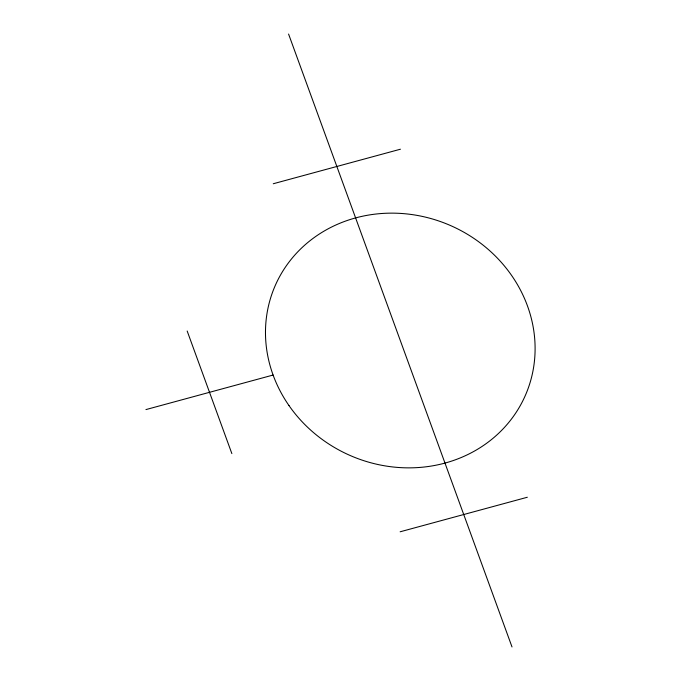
<?xml version="1.0" encoding="UTF-8"?>
<svg xmlns="http://www.w3.org/2000/svg" width="681" height="681" viewBox="0 0 681 681"><rect width="100%" height="100%" fill="white"/><g stroke="black" fill="none" stroke-linecap="round" stroke-linejoin="round"><path stroke-width="1.02" d="M273.26 183.751L400.445 149.207M145.93 409.587L273.107 375.044M400.139 531.793L527.324 497.249M288.574 34.05L512.01 646.95M187.173 331.026L231.863 453.606M289.008 405.595A136.583 125.44 24 0 0 521.825 402.752A136.583 125.44 24 0 0 390.043 213.153A136.583 125.44 24 0 0 289.008 405.595"/></g></svg>
